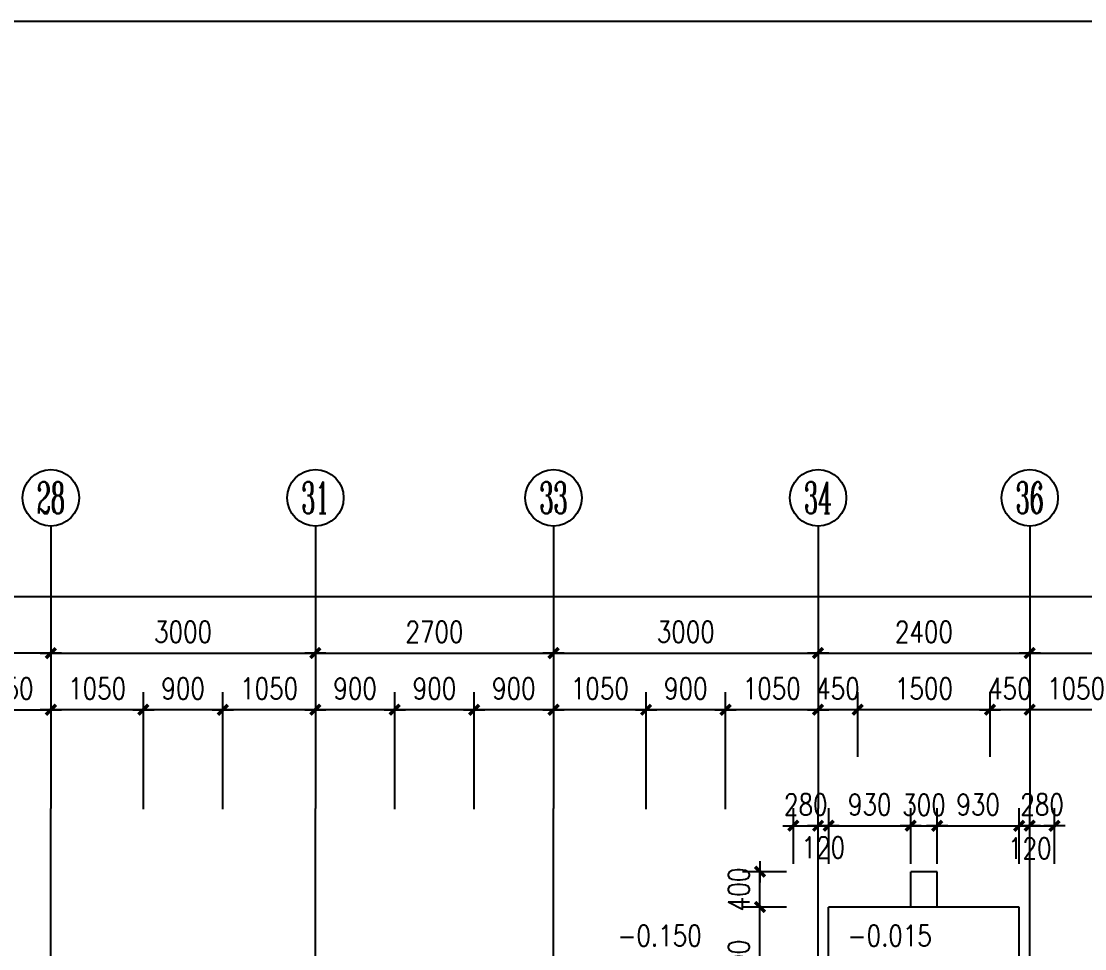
# Model space of a CAD drawing. Header units: millimetres. Extents: x -961 to 83139, y -328 to 41672.
# Drawn here: x 51208 to 63266, y 31161 to 41672 of the extents above; entities that cross this region are included whole.
import ezdxf
from ezdxf.enums import TextEntityAlignment as Align

# ---------------------------------------------------------------- set-up
doc = ezdxf.new("R2010")
doc.units = ezdxf.units.MM
doc.linetypes.add('CONTINOUS', pattern=[0])
doc.linetypes.add('DOTE', pattern=[2.42, 2, -0.2, 0.02, -0.2])
for name, color, linetype in [('AXIS', 3, 'Continuous'), ('AXIS_TEXT', 7, 'Continuous'), ('DOTE', 1, 'DOTE'), ('PUB_DIM', 3, 'Continuous'), ('WINDOW', 4, 'Continuous'), ('看线', 130, 'CONTINOUS')]:
    doc.layers.add(name, color=color, linetype=linetype)
doc.styles.add('COMPLEX', font='COMPLEX')
doc.styles.add('DIM_FONT', font='SIMPLEX.shx', dxfattribs={"width": 0.8})
doc.dimstyles.new('AXIS80', dxfattribs={"dimscale": 0.8, "dimtxt": 300, "dimasz": 1, "dimexe": 250, "dimexo": 300, "dimgap": 150, "dimtad": 1, "dimdec": 0, "dimzin": 0, "dimdsep": 46, "dimtxsty": 'DIM_FONT', "dimblk": '_DIMX', "dimcen": 0.09, "dimse1": 1, "dimse2": 1, "dimclrt": 7, "dimadec": 0, "dimazin": 0, "dimtfac": 1, "dimtdec": 0, "dimtix": 1, "dimtmove": 2, "dimatfit": 3, "dimldrblk": '_DIMX', "dimfxl": 1, "dimtolj": 1, "dimtzin": 0, "dimarcsym": 0})
doc.dimstyles.new('DIMA80', dxfattribs={"dimscale": 0.8, "dimtxt": 300, "dimasz": 1, "dimexe": 250, "dimexo": 300, "dimgap": 150, "dimtad": 1, "dimdec": 0, "dimzin": 0, "dimdsep": 46, "dimtxsty": 'DIM_FONT', "dimblk": '_DIMX', "dimcen": 0.09, "dimse1": 1, "dimclrt": 7, "dimadec": 0, "dimazin": 0, "dimtfac": 1, "dimtdec": 0, "dimtix": 1, "dimtmove": 2, "dimatfit": 3, "dimldrblk": '_DIMX', "dimfxl": 1, "dimtolj": 1, "dimtzin": 0, "dimarcsym": 0})
doc.dimstyles.new('DIMB80', dxfattribs={"dimscale": 0.8, "dimtxt": 300, "dimasz": 1, "dimexe": 250, "dimexo": 300, "dimgap": 150, "dimtad": 1, "dimdec": 0, "dimzin": 0, "dimdsep": 46, "dimtxsty": 'DIM_FONT', "dimblk": '_DIMX', "dimcen": 0.09, "dimse2": 1, "dimclrt": 7, "dimadec": 0, "dimazin": 0, "dimtfac": 1, "dimtdec": 0, "dimtix": 1, "dimtmove": 2, "dimatfit": 3, "dimldrblk": '_DIMX', "dimfxl": 1, "dimtolj": 1, "dimtzin": 0, "dimarcsym": 0})
doc.dimstyles.new('DIMN80', dxfattribs={"dimscale": 0.8, "dimtxt": 300, "dimasz": 1, "dimexe": 250, "dimexo": 300, "dimgap": 150, "dimtad": 1, "dimdec": 0, "dimzin": 0, "dimdsep": 46, "dimtxsty": 'DIM_FONT', "dimblk": '_DIMX', "dimcen": 0.09, "dimclrt": 7, "dimadec": 0, "dimazin": 0, "dimtfac": 1, "dimtdec": 0, "dimtix": 1, "dimtmove": 2, "dimatfit": 3, "dimldrblk": '_DIMX', "dimfxl": 1, "dimtolj": 1, "dimtzin": 0, "dimarcsym": 0})

# ---------------------------------------------------------------- blocks, each defined once
blk = doc.blocks.new('_DIMX')
blk.add_line((-150, 0), (150, 0))
at = {"const_width": 50}
blk.add_lwpolyline([(-70, -70), (70, 70)], dxfattribs=at)
blk = doc.blocks.new('*D527')
at = {"layer": 'Defpoints', "color": 0}
for p in [(71593, 35152), (8383, 33230), (71593, 33230)]:
    blk.add_point(p, dxfattribs=at)
at = {"layer": 'PUB_DIM', "color": 0, "lineweight": -2}
for p, q in [((8383, 33470), (8383, 35352)), ((71593, 33470), (71593, 35352)), ((8383, 35152), (71592, 35152))]:
    blk.add_line(p, q, dxfattribs=at)
at = {"layer": 'PUB_DIM', "color": 0, "lineweight": -2, "xscale": 0.8, "yscale": 0.8, "zscale": 0.8, "rotation": 180}
blk.add_blockref('_DIMX', (8383, 35152), dxfattribs=at)
at = {"layer": 'PUB_DIM', "color": 0, "lineweight": -2, "xscale": 0.8, "yscale": 0.8, "zscale": 0.8}
blk.add_blockref('_DIMX', (71593, 35152), dxfattribs=at)
at = {"layer": 'PUB_DIM', "color": 7, "insert": (39988, 35392), "char_height": 240, "attachment_point": 5, "style": 'DIM_FONT'}
blk.add_mtext('\\A1;63200', dxfattribs=at)
blk = doc.blocks.new('*D570')
at = {"layer": 'AXIS', "color": 0, "lineweight": -2}
blk.add_line((54543, 34512), (57242, 34512), dxfattribs=at)
at = {"layer": 'Defpoints', "color": 0}
for p in [(57243, 34512), (54543, 32752), (57243, 32752)]:
    blk.add_point(p, dxfattribs=at)
at = {"layer": 'AXIS', "color": 0, "lineweight": -2, "xscale": 0.8, "yscale": 0.8, "zscale": 0.8, "rotation": 180}
blk.add_blockref('_DIMX', (54543, 34512), dxfattribs=at)
at = {"layer": 'AXIS', "color": 0, "lineweight": -2, "xscale": 0.8, "yscale": 0.8, "zscale": 0.8}
blk.add_blockref('_DIMX', (57243, 34512), dxfattribs=at)
at = {"layer": 'AXIS', "color": 7, "insert": (55893, 34752), "char_height": 240, "attachment_point": 5, "style": 'DIM_FONT'}
blk.add_mtext('\\A1;2700', dxfattribs=at)
blk = doc.blocks.new('*D571')
at = {"layer": 'Defpoints', "color": 0}
for p in [(54543, 33870), (54543, 32501), (55443, 32501)]:
    blk.add_point(p, dxfattribs=at)
at = {"layer": 'PUB_DIM', "color": 0, "lineweight": -2}
for p, q in [((55443, 32741), (55443, 34070)), ((55442, 33870), (54543, 33870))]:
    blk.add_line(p, q, dxfattribs=at)
at = {"layer": 'PUB_DIM', "color": 0, "lineweight": -2, "xscale": 0.8, "yscale": 0.8, "zscale": 0.8, "rotation": 180}
blk.add_blockref('_DIMX', (54543, 33870), dxfattribs=at)
at = {"layer": 'PUB_DIM', "color": 0, "lineweight": -2, "xscale": 0.8, "yscale": 0.8, "zscale": 0.8}
blk.add_blockref('_DIMX', (55443, 33870), dxfattribs=at)
at = {"layer": 'PUB_DIM', "color": 7, "insert": (54993, 34110), "char_height": 240, "attachment_point": 5, "style": 'DIM_FONT'}
blk.add_mtext('\\A1;900', dxfattribs=at)
blk = doc.blocks.new('*D572')
at = {"layer": 'Defpoints', "color": 0}
for p in [(55443, 33870), (55443, 32501), (56343, 32501)]:
    blk.add_point(p, dxfattribs=at)
at = {"layer": 'PUB_DIM', "color": 0, "lineweight": -2}
for p, q in [((55443, 32741), (55443, 34070)), ((56343, 32741), (56343, 34070)), ((56342, 33870), (55443, 33870))]:
    blk.add_line(p, q, dxfattribs=at)
at = {"layer": 'PUB_DIM', "color": 0, "lineweight": -2, "xscale": 0.8, "yscale": 0.8, "zscale": 0.8, "rotation": 180}
blk.add_blockref('_DIMX', (55443, 33870), dxfattribs=at)
at = {"layer": 'PUB_DIM', "color": 0, "lineweight": -2, "xscale": 0.8, "yscale": 0.8, "zscale": 0.8}
blk.add_blockref('_DIMX', (56343, 33870), dxfattribs=at)
at = {"layer": 'PUB_DIM', "color": 7, "insert": (55893, 34110), "char_height": 240, "attachment_point": 5, "style": 'DIM_FONT'}
blk.add_mtext('\\A1;900', dxfattribs=at)
blk = doc.blocks.new('*D589')
at = {"layer": 'AXIS', "color": 0, "lineweight": -2}
blk.add_line((51542, 34512), (48543, 34512), dxfattribs=at)
at = {"layer": 'Defpoints', "color": 0}
for p in [(48543, 34512), (48543, 32752), (51543, 32752)]:
    blk.add_point(p, dxfattribs=at)
at = {"layer": 'AXIS', "color": 0, "lineweight": -2, "xscale": 0.8, "yscale": 0.8, "zscale": 0.8, "rotation": 180}
blk.add_blockref('_DIMX', (48543, 34512), dxfattribs=at)
at = {"layer": 'AXIS', "color": 0, "lineweight": -2, "xscale": 0.8, "yscale": 0.8, "zscale": 0.8}
blk.add_blockref('_DIMX', (51543, 34512), dxfattribs=at)
at = {"layer": 'AXIS', "color": 7, "insert": (50043, 34752), "char_height": 240, "attachment_point": 5, "style": 'DIM_FONT'}
blk.add_mtext('\\A1;3000', dxfattribs=at)
blk = doc.blocks.new('*D598')
at = {"layer": 'AXIS', "color": 0, "lineweight": -2}
blk.add_line((51543, 34512), (54542, 34512), dxfattribs=at)
at = {"layer": 'Defpoints', "color": 0}
for p in [(54543, 34512), (51543, 32752), (54543, 32752)]:
    blk.add_point(p, dxfattribs=at)
at = {"layer": 'AXIS', "color": 0, "lineweight": -2, "xscale": 0.8, "yscale": 0.8, "zscale": 0.8, "rotation": 180}
blk.add_blockref('_DIMX', (51543, 34512), dxfattribs=at)
at = {"layer": 'AXIS', "color": 0, "lineweight": -2, "xscale": 0.8, "yscale": 0.8, "zscale": 0.8}
blk.add_blockref('_DIMX', (54543, 34512), dxfattribs=at)
at = {"layer": 'AXIS', "color": 7, "insert": (53043, 34752), "char_height": 240, "attachment_point": 5, "style": 'DIM_FONT'}
blk.add_mtext('\\A1;3000', dxfattribs=at)
blk = doc.blocks.new('_AXISO')
blk.add_circle((0, 0), 0.5)
at = {"layer": 'AXIS_TEXT', "style": 'COMPLEX', "width": 1.041667}
blk.add_attdef('A', text='', height=0.56, dxfattribs=at).set_placement((-0.25, -0.28), (0.25, -0.28), align=Align.FIT)
blk = doc.blocks.new('*D599')
at = {"layer": 'Defpoints', "color": 0}
for p in [(53493, 33870), (53493, 32501), (54543, 32501)]:
    blk.add_point(p, dxfattribs=at)
at = {"layer": 'PUB_DIM', "color": 0, "lineweight": -2}
for p, q in [((53493, 32741), (53493, 34070)), ((54542, 33870), (53493, 33870))]:
    blk.add_line(p, q, dxfattribs=at)
at = {"layer": 'PUB_DIM', "color": 0, "lineweight": -2, "xscale": 0.8, "yscale": 0.8, "zscale": 0.8, "rotation": 180}
blk.add_blockref('_DIMX', (53493, 33870), dxfattribs=at)
at = {"layer": 'PUB_DIM', "color": 0, "lineweight": -2, "xscale": 0.8, "yscale": 0.8, "zscale": 0.8}
blk.add_blockref('_DIMX', (54543, 33870), dxfattribs=at)
at = {"layer": 'PUB_DIM', "color": 7, "insert": (54018, 34110), "char_height": 240, "attachment_point": 5, "style": 'DIM_FONT'}
blk.add_mtext('\\A1;1050', dxfattribs=at)
blk = doc.blocks.new('*D600')
at = {"layer": 'Defpoints', "color": 0}
for p in [(52593, 33870), (52593, 32501), (53493, 32501)]:
    blk.add_point(p, dxfattribs=at)
at = {"layer": 'PUB_DIM', "color": 0, "lineweight": -2}
for p, q in [((52593, 32741), (52593, 34070)), ((53493, 32741), (53493, 34070)), ((53492, 33870), (52593, 33870))]:
    blk.add_line(p, q, dxfattribs=at)
at = {"layer": 'PUB_DIM', "color": 0, "lineweight": -2, "xscale": 0.8, "yscale": 0.8, "zscale": 0.8, "rotation": 180}
blk.add_blockref('_DIMX', (52593, 33870), dxfattribs=at)
at = {"layer": 'PUB_DIM', "color": 0, "lineweight": -2, "xscale": 0.8, "yscale": 0.8, "zscale": 0.8}
blk.add_blockref('_DIMX', (53493, 33870), dxfattribs=at)
at = {"layer": 'PUB_DIM', "color": 7, "insert": (53043, 34110), "char_height": 240, "attachment_point": 5, "style": 'DIM_FONT'}
blk.add_mtext('\\A1;900', dxfattribs=at)
blk = doc.blocks.new('*D601')
at = {"layer": 'Defpoints', "color": 0}
for p in [(51543, 33870), (51543, 32501), (52593, 32501)]:
    blk.add_point(p, dxfattribs=at)
at = {"layer": 'PUB_DIM', "color": 0, "lineweight": -2}
for p, q in [((52593, 32741), (52593, 34070)), ((52592, 33870), (51543, 33870))]:
    blk.add_line(p, q, dxfattribs=at)
at = {"layer": 'PUB_DIM', "color": 0, "lineweight": -2, "xscale": 0.8, "yscale": 0.8, "zscale": 0.8, "rotation": 180}
blk.add_blockref('_DIMX', (51543, 33870), dxfattribs=at)
at = {"layer": 'PUB_DIM', "color": 0, "lineweight": -2, "xscale": 0.8, "yscale": 0.8, "zscale": 0.8}
blk.add_blockref('_DIMX', (52593, 33870), dxfattribs=at)
at = {"layer": 'PUB_DIM', "color": 7, "insert": (52068, 34110), "char_height": 240, "attachment_point": 5, "style": 'DIM_FONT'}
blk.add_mtext('\\A1;1050', dxfattribs=at)
blk = doc.blocks.new('*D602')
at = {"layer": 'Defpoints', "color": 0}
for p in [(51543, 33870), (50493, 32501), (51543, 32501)]:
    blk.add_point(p, dxfattribs=at)
at = {"layer": 'PUB_DIM', "color": 0, "lineweight": -2}
for p, q in [((50493, 32741), (50493, 34070)), ((50493, 33870), (51542, 33870))]:
    blk.add_line(p, q, dxfattribs=at)
at = {"layer": 'PUB_DIM', "color": 0, "lineweight": -2, "xscale": 0.8, "yscale": 0.8, "zscale": 0.8, "rotation": 180}
blk.add_blockref('_DIMX', (50493, 33870), dxfattribs=at)
at = {"layer": 'PUB_DIM', "color": 0, "lineweight": -2, "xscale": 0.8, "yscale": 0.8, "zscale": 0.8}
blk.add_blockref('_DIMX', (51543, 33870), dxfattribs=at)
at = {"layer": 'PUB_DIM', "color": 7, "insert": (51018, 34110), "char_height": 240, "attachment_point": 5, "style": 'DIM_FONT'}
blk.add_mtext('\\A1;1050', dxfattribs=at)
blk = doc.blocks.new('*D606')
at = {"layer": 'Defpoints', "color": 0}
for p in [(60693, 33870), (60693, 33097), (62193, 33097)]:
    blk.add_point(p, dxfattribs=at)
at = {"layer": 'PUB_DIM', "color": 0, "lineweight": -2}
for p, q in [((60693, 33337), (60693, 34070)), ((62193, 33337), (62193, 34070)), ((62192, 33870), (60693, 33870))]:
    blk.add_line(p, q, dxfattribs=at)
at = {"layer": 'PUB_DIM', "color": 0, "lineweight": -2, "xscale": 0.8, "yscale": 0.8, "zscale": 0.8, "rotation": 180}
blk.add_blockref('_DIMX', (60693, 33870), dxfattribs=at)
at = {"layer": 'PUB_DIM', "color": 0, "lineweight": -2, "xscale": 0.8, "yscale": 0.8, "zscale": 0.8}
blk.add_blockref('_DIMX', (62193, 33870), dxfattribs=at)
at = {"layer": 'PUB_DIM', "color": 7, "insert": (61443, 34110), "char_height": 240, "attachment_point": 5, "style": 'DIM_FONT'}
blk.add_mtext('\\A1;1500', dxfattribs=at)
blk = doc.blocks.new('*D607')
at = {"layer": 'AXIS', "color": 0, "lineweight": -2}
blk.add_line((60243, 34512), (62642, 34512), dxfattribs=at)
at = {"layer": 'Defpoints', "color": 0}
for p in [(62643, 34512), (60243, 32752), (62643, 32752)]:
    blk.add_point(p, dxfattribs=at)
at = {"layer": 'AXIS', "color": 0, "lineweight": -2, "xscale": 0.8, "yscale": 0.8, "zscale": 0.8, "rotation": 180}
blk.add_blockref('_DIMX', (60243, 34512), dxfattribs=at)
at = {"layer": 'AXIS', "color": 0, "lineweight": -2, "xscale": 0.8, "yscale": 0.8, "zscale": 0.8}
blk.add_blockref('_DIMX', (62643, 34512), dxfattribs=at)
at = {"layer": 'AXIS', "color": 7, "insert": (61443, 34752), "char_height": 240, "attachment_point": 5, "style": 'DIM_FONT'}
blk.add_mtext('\\A1;2400', dxfattribs=at)
blk = doc.blocks.new('*D608')
at = {"layer": 'Defpoints', "color": 0}
for p in [(60243, 33870), (60243, 33097), (60693, 33097)]:
    blk.add_point(p, dxfattribs=at)
at = {"layer": 'PUB_DIM', "color": 0, "lineweight": -2}
for p, q in [((60693, 33337), (60693, 34070)), ((60242, 33870), (60241, 33870)), ((60693, 33870), (60243, 33870)), ((60693, 33870), (60694, 33870))]:
    blk.add_line(p, q, dxfattribs=at)
at = {"layer": 'PUB_DIM', "color": 0, "lineweight": -2, "xscale": 0.8, "yscale": 0.8, "zscale": 0.8}
blk.add_blockref('_DIMX', (60243, 33870), dxfattribs=at)
at = {"layer": 'PUB_DIM', "color": 0, "lineweight": -2, "xscale": 0.8, "yscale": 0.8, "zscale": 0.8, "rotation": 180}
blk.add_blockref('_DIMX', (60693, 33870), dxfattribs=at)
at = {"layer": 'PUB_DIM', "color": 7, "insert": (60468, 34110), "char_height": 240, "attachment_point": 5, "style": 'DIM_FONT'}
blk.add_mtext('\\A1;450', dxfattribs=at)
blk = doc.blocks.new('*D609')
at = {"layer": 'AXIS', "color": 0, "lineweight": -2}
blk.add_line((57243, 34512), (60242, 34512), dxfattribs=at)
at = {"layer": 'Defpoints', "color": 0}
for p in [(60243, 34512), (57243, 32752), (60243, 32752)]:
    blk.add_point(p, dxfattribs=at)
at = {"layer": 'AXIS', "color": 0, "lineweight": -2, "xscale": 0.8, "yscale": 0.8, "zscale": 0.8, "rotation": 180}
blk.add_blockref('_DIMX', (57243, 34512), dxfattribs=at)
at = {"layer": 'AXIS', "color": 0, "lineweight": -2, "xscale": 0.8, "yscale": 0.8, "zscale": 0.8}
blk.add_blockref('_DIMX', (60243, 34512), dxfattribs=at)
at = {"layer": 'AXIS', "color": 7, "insert": (58743, 34752), "char_height": 240, "attachment_point": 5, "style": 'DIM_FONT'}
blk.add_mtext('\\A1;3000', dxfattribs=at)
blk = doc.blocks.new('*D610')
at = {"layer": 'Defpoints', "color": 0}
for p in [(58293, 33870), (58293, 32501), (59193, 32501)]:
    blk.add_point(p, dxfattribs=at)
at = {"layer": 'PUB_DIM', "color": 0, "lineweight": -2}
for p, q in [((58293, 32741), (58293, 34070)), ((59193, 32741), (59193, 34070)), ((59192, 33870), (58293, 33870))]:
    blk.add_line(p, q, dxfattribs=at)
at = {"layer": 'PUB_DIM', "color": 0, "lineweight": -2, "xscale": 0.8, "yscale": 0.8, "zscale": 0.8, "rotation": 180}
blk.add_blockref('_DIMX', (58293, 33870), dxfattribs=at)
at = {"layer": 'PUB_DIM', "color": 0, "lineweight": -2, "xscale": 0.8, "yscale": 0.8, "zscale": 0.8}
blk.add_blockref('_DIMX', (59193, 33870), dxfattribs=at)
at = {"layer": 'PUB_DIM', "color": 7, "insert": (58743, 34110), "char_height": 240, "attachment_point": 5, "style": 'DIM_FONT'}
blk.add_mtext('\\A1;900', dxfattribs=at)
blk = doc.blocks.new('*D611')
at = {"layer": 'Defpoints', "color": 0}
for p in [(59193, 33870), (59193, 32501), (60243, 32501)]:
    blk.add_point(p, dxfattribs=at)
at = {"layer": 'PUB_DIM', "color": 0, "lineweight": -2}
for p, q in [((59193, 32741), (59193, 34070)), ((60242, 33870), (59193, 33870))]:
    blk.add_line(p, q, dxfattribs=at)
at = {"layer": 'PUB_DIM', "color": 0, "lineweight": -2, "xscale": 0.8, "yscale": 0.8, "zscale": 0.8, "rotation": 180}
blk.add_blockref('_DIMX', (59193, 33870), dxfattribs=at)
at = {"layer": 'PUB_DIM', "color": 0, "lineweight": -2, "xscale": 0.8, "yscale": 0.8, "zscale": 0.8}
blk.add_blockref('_DIMX', (60243, 33870), dxfattribs=at)
at = {"layer": 'PUB_DIM', "color": 7, "insert": (59718, 34110), "char_height": 240, "attachment_point": 5, "style": 'DIM_FONT'}
blk.add_mtext('\\A1;1050', dxfattribs=at)
blk = doc.blocks.new('*D612')
at = {"layer": 'Defpoints', "color": 0}
for p in [(56343, 33870), (56343, 32501), (57243, 32501)]:
    blk.add_point(p, dxfattribs=at)
at = {"layer": 'PUB_DIM', "color": 0, "lineweight": -2}
for p, q in [((56343, 32741), (56343, 34070)), ((57242, 33870), (56343, 33870))]:
    blk.add_line(p, q, dxfattribs=at)
at = {"layer": 'PUB_DIM', "color": 0, "lineweight": -2, "xscale": 0.8, "yscale": 0.8, "zscale": 0.8, "rotation": 180}
blk.add_blockref('_DIMX', (56343, 33870), dxfattribs=at)
at = {"layer": 'PUB_DIM', "color": 0, "lineweight": -2, "xscale": 0.8, "yscale": 0.8, "zscale": 0.8}
blk.add_blockref('_DIMX', (57243, 33870), dxfattribs=at)
at = {"layer": 'PUB_DIM', "color": 7, "insert": (56793, 34110), "char_height": 240, "attachment_point": 5, "style": 'DIM_FONT'}
blk.add_mtext('\\A1;900', dxfattribs=at)
blk = doc.blocks.new('*D613')
at = {"layer": 'Defpoints', "color": 0}
for p in [(57243, 33870), (57243, 32501), (58293, 32501)]:
    blk.add_point(p, dxfattribs=at)
at = {"layer": 'PUB_DIM', "color": 0, "lineweight": -2}
for p, q in [((58293, 32741), (58293, 34070)), ((58292, 33870), (57243, 33870))]:
    blk.add_line(p, q, dxfattribs=at)
at = {"layer": 'PUB_DIM', "color": 0, "lineweight": -2, "xscale": 0.8, "yscale": 0.8, "zscale": 0.8, "rotation": 180}
blk.add_blockref('_DIMX', (57243, 33870), dxfattribs=at)
at = {"layer": 'PUB_DIM', "color": 0, "lineweight": -2, "xscale": 0.8, "yscale": 0.8, "zscale": 0.8}
blk.add_blockref('_DIMX', (58293, 33870), dxfattribs=at)
at = {"layer": 'PUB_DIM', "color": 7, "insert": (57768, 34110), "char_height": 240, "attachment_point": 5, "style": 'DIM_FONT'}
blk.add_mtext('\\A1;1050', dxfattribs=at)
blk = doc.blocks.new('*D614')
at = {"layer": 'AXIS', "color": 0, "lineweight": -2}
blk.add_line((62643, 34512), (65642, 34512), dxfattribs=at)
at = {"layer": 'Defpoints', "color": 0}
for p in [(65643, 34512), (62643, 32752), (65643, 32752)]:
    blk.add_point(p, dxfattribs=at)
at = {"layer": 'AXIS', "color": 0, "lineweight": -2, "xscale": 0.8, "yscale": 0.8, "zscale": 0.8, "rotation": 180}
blk.add_blockref('_DIMX', (62643, 34512), dxfattribs=at)
at = {"layer": 'AXIS', "color": 0, "lineweight": -2, "xscale": 0.8, "yscale": 0.8, "zscale": 0.8}
blk.add_blockref('_DIMX', (65643, 34512), dxfattribs=at)
at = {"layer": 'AXIS', "color": 7, "insert": (64143, 34752), "char_height": 240, "attachment_point": 5, "style": 'DIM_FONT'}
blk.add_mtext('\\A1;3000', dxfattribs=at)
blk = doc.blocks.new('*D615')
at = {"layer": 'Defpoints', "color": 0}
for p in [(62193, 33870), (62193, 33097), (62643, 33097)]:
    blk.add_point(p, dxfattribs=at)
at = {"layer": 'PUB_DIM', "color": 0, "lineweight": -2}
for p, q in [((62193, 33337), (62193, 34070)), ((62192, 33870), (62191, 33870)), ((62643, 33870), (62193, 33870)), ((62643, 33870), (62644, 33870))]:
    blk.add_line(p, q, dxfattribs=at)
at = {"layer": 'PUB_DIM', "color": 0, "lineweight": -2, "xscale": 0.8, "yscale": 0.8, "zscale": 0.8}
blk.add_blockref('_DIMX', (62193, 33870), dxfattribs=at)
at = {"layer": 'PUB_DIM', "color": 0, "lineweight": -2, "xscale": 0.8, "yscale": 0.8, "zscale": 0.8, "rotation": 180}
blk.add_blockref('_DIMX', (62643, 33870), dxfattribs=at)
at = {"layer": 'PUB_DIM', "color": 7, "insert": (62418, 34110), "char_height": 240, "attachment_point": 5, "style": 'DIM_FONT'}
blk.add_mtext('\\A1;450', dxfattribs=at)
blk = doc.blocks.new('*D618')
at = {"layer": 'Defpoints', "color": 0}
for p in [(62643, 33870), (62643, 32501), (63693, 32501)]:
    blk.add_point(p, dxfattribs=at)
at = {"layer": 'PUB_DIM', "color": 0, "lineweight": -2}
for p, q in [((63693, 32741), (63693, 34070)), ((63692, 33870), (62643, 33870))]:
    blk.add_line(p, q, dxfattribs=at)
at = {"layer": 'PUB_DIM', "color": 0, "lineweight": -2, "xscale": 0.8, "yscale": 0.8, "zscale": 0.8, "rotation": 180}
blk.add_blockref('_DIMX', (62643, 33870), dxfattribs=at)
at = {"layer": 'PUB_DIM', "color": 0, "lineweight": -2, "xscale": 0.8, "yscale": 0.8, "zscale": 0.8}
blk.add_blockref('_DIMX', (63693, 33870), dxfattribs=at)
at = {"layer": 'PUB_DIM', "color": 7, "insert": (63168, 34110), "char_height": 240, "attachment_point": 5, "style": 'DIM_FONT'}
blk.add_mtext('\\A1;1050', dxfattribs=at)
blk = doc.blocks.new('*D754')
at = {"layer": 'Defpoints', "color": 0}
for p in [(62643, 32555), (62523, 31883), (62643, 31883)]:
    blk.add_point(p, dxfattribs=at)
at = {"layer": 'PUB_DIM', "color": 0, "lineweight": -2}
for p, q in [((62523, 32123), (62523, 32755)), ((62522, 32555), (62521, 32555)), ((62523, 32555), (62643, 32555)), ((62644, 32555), (62644, 32555))]:
    blk.add_line(p, q, dxfattribs=at)
at = {"layer": 'PUB_DIM', "color": 0, "lineweight": -2, "xscale": 0.8, "yscale": 0.8, "zscale": 0.8}
blk.add_blockref('_DIMX', (62523, 32555), dxfattribs=at)
at = {"layer": 'PUB_DIM', "color": 0, "lineweight": -2, "xscale": 0.8, "yscale": 0.8, "zscale": 0.8, "rotation": 180}
blk.add_blockref('_DIMX', (62643, 32555), dxfattribs=at)
at = {"layer": 'PUB_DIM', "color": 7, "insert": (62643, 32299), "char_height": 240, "attachment_point": 5, "style": 'DIM_FONT'}
blk.add_mtext('\\A1;120', dxfattribs=at)
blk = doc.blocks.new('*D755')
at = {"layer": 'Defpoints', "color": 0}
for p in [(62523, 32555), (61593, 31883), (62523, 31883)]:
    blk.add_point(p, dxfattribs=at)
at = {"layer": 'PUB_DIM', "color": 0, "lineweight": -2}
for p, q in [((61593, 32123), (61593, 32755)), ((62523, 32123), (62523, 32755)), ((61594, 32555), (62522, 32555))]:
    blk.add_line(p, q, dxfattribs=at)
at = {"layer": 'PUB_DIM', "color": 0, "lineweight": -2, "xscale": 0.8, "yscale": 0.8, "zscale": 0.8, "rotation": 180}
blk.add_blockref('_DIMX', (61593, 32555), dxfattribs=at)
at = {"layer": 'PUB_DIM', "color": 0, "lineweight": -2, "xscale": 0.8, "yscale": 0.8, "zscale": 0.8}
blk.add_blockref('_DIMX', (62523, 32555), dxfattribs=at)
at = {"layer": 'PUB_DIM', "color": 7, "insert": (62058, 32795), "char_height": 240, "attachment_point": 5, "style": 'DIM_FONT'}
blk.add_mtext('\\A1;930', dxfattribs=at)
blk = doc.blocks.new('*D756')
at = {"layer": 'Defpoints', "color": 0}
for p in [(60243, 32555), (59963, 31883), (60243, 31883)]:
    blk.add_point(p, dxfattribs=at)
at = {"layer": 'PUB_DIM', "color": 0, "lineweight": -2}
for p, q in [((59963, 32123), (59963, 32755)), ((59962, 32555), (59961, 32555)), ((59963, 32555), (60243, 32555)), ((60244, 32555), (60244, 32555))]:
    blk.add_line(p, q, dxfattribs=at)
at = {"layer": 'PUB_DIM', "color": 0, "lineweight": -2, "xscale": 0.8, "yscale": 0.8, "zscale": 0.8}
blk.add_blockref('_DIMX', (59963, 32555), dxfattribs=at)
at = {"layer": 'PUB_DIM', "color": 0, "lineweight": -2, "xscale": 0.8, "yscale": 0.8, "zscale": 0.8, "rotation": 180}
blk.add_blockref('_DIMX', (60243, 32555), dxfattribs=at)
at = {"layer": 'PUB_DIM', "color": 7, "insert": (60103, 32795), "char_height": 240, "attachment_point": 5, "style": 'DIM_FONT'}
blk.add_mtext('\\A1;280', dxfattribs=at)
blk = doc.blocks.new('*D757')
at = {"layer": 'Defpoints', "color": 0}
for p in [(60363, 32555), (60243, 31883), (60363, 31883)]:
    blk.add_point(p, dxfattribs=at)
at = {"layer": 'PUB_DIM', "color": 0, "lineweight": -2}
for p, q in [((60363, 32123), (60363, 32755)), ((60242, 32555), (60241, 32555)), ((60243, 32555), (60363, 32555)), ((60364, 32555), (60364, 32555))]:
    blk.add_line(p, q, dxfattribs=at)
at = {"layer": 'PUB_DIM', "color": 0, "lineweight": -2, "xscale": 0.8, "yscale": 0.8, "zscale": 0.8}
blk.add_blockref('_DIMX', (60243, 32555), dxfattribs=at)
at = {"layer": 'PUB_DIM', "color": 0, "lineweight": -2, "xscale": 0.8, "yscale": 0.8, "zscale": 0.8, "rotation": 180}
blk.add_blockref('_DIMX', (60363, 32555), dxfattribs=at)
at = {"layer": 'PUB_DIM', "color": 7, "insert": (60303, 32308), "char_height": 240, "attachment_point": 5, "style": 'DIM_FONT'}
blk.add_mtext('\\A1;120', dxfattribs=at)
blk = doc.blocks.new('*D758')
at = {"layer": 'Defpoints', "color": 0}
for p in [(61293, 32555), (60363, 31883), (61293, 31883)]:
    blk.add_point(p, dxfattribs=at)
at = {"layer": 'PUB_DIM', "color": 0, "lineweight": -2}
for p, q in [((60363, 32123), (60363, 32755)), ((61293, 32123), (61293, 32755)), ((60364, 32555), (61292, 32555))]:
    blk.add_line(p, q, dxfattribs=at)
at = {"layer": 'PUB_DIM', "color": 0, "lineweight": -2, "xscale": 0.8, "yscale": 0.8, "zscale": 0.8, "rotation": 180}
blk.add_blockref('_DIMX', (60363, 32555), dxfattribs=at)
at = {"layer": 'PUB_DIM', "color": 0, "lineweight": -2, "xscale": 0.8, "yscale": 0.8, "zscale": 0.8}
blk.add_blockref('_DIMX', (61293, 32555), dxfattribs=at)
at = {"layer": 'PUB_DIM', "color": 7, "insert": (60828, 32795), "char_height": 240, "attachment_point": 5, "style": 'DIM_FONT'}
blk.add_mtext('\\A1;930', dxfattribs=at)
blk = doc.blocks.new('*D759')
at = {"layer": 'Defpoints', "color": 0}
for p in [(61593, 32555), (61293, 31883), (61593, 31883)]:
    blk.add_point(p, dxfattribs=at)
at = {"layer": 'PUB_DIM', "color": 0, "lineweight": -2}
for p, q in [((61293, 32123), (61293, 32755)), ((61593, 32123), (61593, 32755)), ((61294, 32555), (61592, 32555))]:
    blk.add_line(p, q, dxfattribs=at)
at = {"layer": 'PUB_DIM', "color": 0, "lineweight": -2, "xscale": 0.8, "yscale": 0.8, "zscale": 0.8, "rotation": 180}
blk.add_blockref('_DIMX', (61293, 32555), dxfattribs=at)
at = {"layer": 'PUB_DIM', "color": 0, "lineweight": -2, "xscale": 0.8, "yscale": 0.8, "zscale": 0.8}
blk.add_blockref('_DIMX', (61593, 32555), dxfattribs=at)
at = {"layer": 'PUB_DIM', "color": 7, "insert": (61443, 32791), "char_height": 240, "attachment_point": 5, "style": 'DIM_FONT'}
blk.add_mtext('\\A1;300', dxfattribs=at)
blk = doc.blocks.new('*D766')
at = {"layer": 'Defpoints', "color": 0}
for p in [(59584, 31633), (60123, 31633), (60123, 30233)]:
    blk.add_point(p, dxfattribs=at)
at = {"layer": 'PUB_DIM', "color": 0, "lineweight": -2}
for p, q in [((59883, 31633), (59384, 31633)), ((59584, 30234), (59584, 31632))]:
    blk.add_line(p, q, dxfattribs=at)
at = {"layer": 'PUB_DIM', "color": 0, "lineweight": -2, "xscale": 0.8, "yscale": 0.8, "zscale": 0.8}
for p, rotation in [((59584, 31633), 90), ((59584, 30233), 270)]:
    blk.add_blockref('_DIMX', p, dxfattribs=dict(at, rotation=rotation))
at = {"layer": 'PUB_DIM', "color": 7, "insert": (59344, 30933), "char_height": 240, "attachment_point": 5, "rotation": 90, "style": 'DIM_FONT'}
blk.add_mtext('\\A1;1400', dxfattribs=at)
blk = doc.blocks.new('*D767')
at = {"layer": 'Defpoints', "color": 0}
for p in [(59584, 32033), (60123, 32033), (60123, 31633)]:
    blk.add_point(p, dxfattribs=at)
at = {"layer": 'PUB_DIM', "color": 0, "lineweight": -2}
for p, q in [((59883, 32033), (59384, 32033)), ((59584, 32034), (59584, 32035)), ((59584, 31633), (59584, 32033)), ((59883, 31633), (59384, 31633)), ((59584, 31632), (59584, 31632))]:
    blk.add_line(p, q, dxfattribs=at)
at = {"layer": 'PUB_DIM', "color": 0, "lineweight": -2, "xscale": 0.8, "yscale": 0.8, "zscale": 0.8}
for p, rotation in [((59584, 32033), 270), ((59584, 31633), 90)]:
    blk.add_blockref('_DIMX', p, dxfattribs=dict(at, rotation=rotation))
at = {"layer": 'PUB_DIM', "color": 7, "insert": (59344, 31833), "char_height": 240, "attachment_point": 5, "rotation": 90, "style": 'DIM_FONT'}
blk.add_mtext('\\A1;400', dxfattribs=at)
blk = doc.blocks.new('*D769')
at = {"layer": 'Defpoints', "color": 0}
for p in [(62923, 32555), (62643, 31883), (62923, 31883)]:
    blk.add_point(p, dxfattribs=at)
at = {"layer": 'PUB_DIM', "color": 0, "lineweight": -2}
for p, q in [((62923, 32123), (62923, 32755)), ((62642, 32555), (62641, 32555)), ((62643, 32555), (62923, 32555)), ((62924, 32555), (62924, 32555))]:
    blk.add_line(p, q, dxfattribs=at)
at = {"layer": 'PUB_DIM', "color": 0, "lineweight": -2, "xscale": 0.8, "yscale": 0.8, "zscale": 0.8}
blk.add_blockref('_DIMX', (62643, 32555), dxfattribs=at)
at = {"layer": 'PUB_DIM', "color": 0, "lineweight": -2, "xscale": 0.8, "yscale": 0.8, "zscale": 0.8, "rotation": 180}
blk.add_blockref('_DIMX', (62923, 32555), dxfattribs=at)
at = {"layer": 'PUB_DIM', "color": 7, "insert": (62783, 32795), "char_height": 240, "attachment_point": 5, "style": 'DIM_FONT'}
blk.add_mtext('\\A1;280', dxfattribs=at)

msp = doc.modelspace()

# ---------------------------------------------------------------- linework, layer by layer
at = {"color": 2}
for p, q in [((61292.7, 31633.2), (61292.7, 32033.2)), ((61592.7, 32033.2), (61292.7, 32033.2)), ((61592.7, 31633.2), (61592.7, 32033.2)), ((62522.7, 31633.2), (60362.7, 31633.2)), ((60362.7, 30233.2), (60362.7, 31633.2)), ((62522.7, 30233.2), (62522.7, 31633.2))]:
    msp.add_line(p, q, dxfattribs=at)
at = {"layer": 'AXIS'}
for p, q in [((51542.7, 35951.7), (51542.7, 32751.7)), ((51542.7, 35951.7), (51542.7, 32751.7)), ((54542.7, 35951.7), (54542.7, 32751.7)), ((57242.7, 35951.7), (57242.7, 32751.7)), ((60242.7, 35951.7), (60242.7, 32751.7)), ((62642.7, 35951.7), (62642.7, 32751.7))]:
    msp.add_line(p, q, dxfattribs=at)
at = {"layer": 'DOTE'}
for p, q in [((51542.7, 15533.2), (51542.7, 32751.7)), ((51542.7, 15533.2), (51542.7, 32751.7)), ((54542.7, 24955.9), (54542.7, 32751.7)), ((57242.7, 24819), (57242.7, 32751.7)), ((60242.7, 23360.3), (60242.7, 32751.7)), ((62642.7, 23360.3), (62642.7, 32751.7))]:
    msp.add_line(p, q, dxfattribs=at)
at = {"layer": 'WINDOW'}
for p, q in [((60242.7, 31633.2), (60242.7, 31733.2)), ((62642.7, 31583.2), (62642.7, 31733.2))]:
    msp.add_line(p, q, dxfattribs=at)
at = {"layer": '看线'}
msp.add_lwpolyline([(-961.5, 41672.3), (83138.5, 41672.3), (83138.5, -327.7), (-961.5, -327.7)], close=True, dxfattribs=at)

# ---------------------------------------------------------------- block references
at = {"layer": 'AXIS'}
ref = msp.add_blockref('_AXISO', (51542.7, 36271.7), dxfattribs=dict(at, xscale=640, yscale=640, zscale=640))
ref.add_attrib('A', '28', dxfattribs={"layer": 'AXIS_TEXT', "height": 358.4, "style": 'COMPLEX', "width": 0.551471}).set_placement((51382.7, 36092.5), (51702.7, 36092.5), align=Align.FIT)
at = {"layer": 'AXIS', "xscale": 640, "yscale": 640, "zscale": 640}
msp.add_blockref('_AXISO', (51542.7, 36271.7), dxfattribs=at)
at = {"layer": 'AXIS'}
ref = msp.add_blockref('_AXISO', (54542.7, 36271.7), dxfattribs=dict(at, xscale=640, yscale=640, zscale=640))
ref.add_attrib('A', '31', dxfattribs={"layer": 'AXIS_TEXT', "height": 358.4, "style": 'COMPLEX', "width": 0.669643}).set_placement((54382.7, 36092.5), (54702.7, 36092.5), align=Align.FIT)
ref = msp.add_blockref('_AXISO', (57242.7, 36271.7), dxfattribs=dict(at, xscale=640, yscale=640, zscale=640))
ref.add_attrib('A', '33', dxfattribs={"layer": 'AXIS_TEXT', "height": 358.4, "style": 'COMPLEX', "width": 0.568182}).set_placement((57082.7, 36092.5), (57402.7, 36092.5), align=Align.FIT)
ref = msp.add_blockref('_AXISO', (60242.7, 36271.7), dxfattribs=dict(at, xscale=640, yscale=640, zscale=640))
ref.add_attrib('A', '34', dxfattribs={"layer": 'AXIS_TEXT', "height": 358.4, "style": 'COMPLEX', "width": 0.535714}).set_placement((60082.7, 36092.5), (60402.7, 36092.5), align=Align.FIT)
ref = msp.add_blockref('_AXISO', (62642.7, 36271.7), dxfattribs=dict(at, xscale=640, yscale=640, zscale=640))
ref.add_attrib('A', '36', dxfattribs={"layer": 'AXIS_TEXT', "height": 358.4, "style": 'COMPLEX', "width": 0.568182}).set_placement((62482.7, 36092.5), (62802.7, 36092.5), align=Align.FIT)

# ---------------------------------------------------------------- texts
at = {"layer": 'PUB_DIM', "style": 'DIM_FONT', "width": 0.8}
for s, p in [('-0.150', (58446.3, 31309.1)), ('-0.015', (61055.7, 31309.1))]:
    msp.add_text(s, height=240, dxfattribs=at).set_placement(p, align=Align.MIDDLE)

# ---------------------------------------------------------------- dimensions: what is measured, and where the dimension line sits
at = {"layer": 'AXIS'}
for p2, distance, picture, middle in [((48542.6, 32751.7), -1760, '*D589', (50042.6, 34751.7)), ((54542.6, 32751.7), 1760, '*D598', (53042.6, 34751.7))]:
    dim = msp.add_aligned_dim(p1=(51542.6, 32751.7), p2=p2, distance=distance, dimstyle='AXIS80', dxfattribs=at)
    dim.commit()
    dim.dimension.update_dxf_attribs({"geometry": picture, "text_midpoint": middle})
for base, p1, p2, picture, middle in [((57242.6, 34511.7), (54542.6, 32751.7), (57242.6, 32751.7), '*D570', (55892.6, 34751.7)), ((60242.6, 34511.7), (57242.6, 32751.7), (60242.6, 32751.7), '*D609', (58742.6, 34751.7)), ((62642.6, 34511.7), (60242.6, 32751.7), (62642.6, 32751.7), '*D607', (61442.6, 34751.7)), ((65642.6, 34511.7), (62642.6, 32751.7), (65642.6, 32751.7), '*D614', (64142.6, 34751.7))]:
    dim = msp.add_linear_dim(base=base, p1=p1, p2=p2, dimstyle='AXIS80', dxfattribs=at)
    dim.commit()
    dim.dimension.update_dxf_attribs({"geometry": picture, "text_midpoint": middle})
at = {"layer": 'PUB_DIM'}
dim = msp.add_aligned_dim(p1=(8382.7, 33229.7), p2=(71592.6, 33229.7), distance=1922, text='63200', dimstyle='DIMN80', dxfattribs=at)
dim.commit()
dim.dimension.update_dxf_attribs({"geometry": '*D527', "text_midpoint": (39987.6, 35391.7)})
for p1, p2, distance, dimstyle, picture, middle in [((50492.6, 32501.4), (51542.6, 32501.4), 1368.6, 'DIMB80', '*D602', (51017.6, 34110.1)), ((52592.6, 32501.4), (51542.6, 32501.4), -1368.6, 'DIMB80', '*D601', (52067.6, 34110.1)), ((53492.6, 32501.4), (52592.6, 32501.4), -1368.6, 'DIMN80', '*D600', (53042.6, 34110.1)), ((54542.6, 32501.4), (53492.6, 32501.4), -1368.6, 'DIMA80', '*D599', (54017.6, 34110.1)), ((55442.6, 32501.4), (54542.6, 32501.4), -1368.6, 'DIMB80', '*D571', (54992.6, 34110.1)), ((56342.6, 32501.4), (55442.6, 32501.4), -1368.6, 'DIMN80', '*D572', (55892.6, 34110.1)), ((57242.6, 32501.4), (56342.6, 32501.4), -1368.6, 'DIMA80', '*D612', (56792.6, 34110.1)), ((58292.6, 32501.4), (57242.6, 32501.4), -1368.6, 'DIMB80', '*D613', (57767.6, 34110.1)), ((59192.6, 32501.4), (58292.6, 32501.4), -1368.6, 'DIMN80', '*D610', (58742.6, 34110.1)), ((60242.6, 32501.4), (59192.6, 32501.4), -1368.6, 'DIMA80', '*D611', (59717.6, 34110.1)), ((60692.6, 33096.6), (60242.6, 33096.6), -773.4, 'DIMB80', '*D608', (60467.6, 34110.1)), ((62192.6, 33096.6), (60692.6, 33096.6), -773.4, 'DIMN80', '*D606', (61442.6, 34110.1)), ((62642.6, 33096.6), (62192.6, 33096.6), -773.4, 'DIMA80', '*D615', (62417.6, 34110.1)), ((63692.6, 32501.4), (62642.6, 32501.4), -1368.6, 'DIMB80', '*D618', (63167.6, 34110.1)), ((59962.7, 31883.2), (60242.7, 31883.2), 671.5, 'DIMB80', '*D756', (60102.7, 32794.7)), ((60362.7, 31883.2), (61292.7, 31883.2), 671.5, 'DIMN80', '*D758', (60827.7, 32794.7)), ((61592.7, 31883.2), (62522.7, 31883.2), 671.5, 'DIMN80', '*D755', (62057.7, 32794.7)), ((62642.7, 31883.2), (62922.7, 31883.2), 671.5, 'DIMA80', '*D769', (62782.7, 32794.7)), ((60122.7, 31633.2), (60122.7, 32033.2), 538.6, 'DIMN80', '*D767', (59344.2, 31833.2)), ((60122.7, 30233.2), (60122.7, 31633.2), 538.6, 'DIMA80', '*D766', (59344.2, 30933.2))]:
    dim = msp.add_aligned_dim(p1=p1, p2=p2, distance=distance, dimstyle=dimstyle, dxfattribs=at)
    dim.commit()
    dim.dimension.update_dxf_attribs({"geometry": picture, "text_midpoint": middle})
for base, p1, p2, dimstyle, picture, middle in [((61592.7, 32554.7), (61292.7, 31883.2), (61592.7, 31883.2), 'DIMN80', '*D759', (61442.7, 32790.6)), ((60362.7, 32554.7), (60242.7, 31883.2), (60362.7, 31883.2), 'DIMA80', '*D757', (60302.7, 32308.4)), ((62642.7, 32554.7), (62522.7, 31883.2), (62642.7, 31883.2), 'DIMB80', '*D754', (62642.7, 32299.5))]:
    dim = msp.add_linear_dim(base=base, p1=p1, p2=p2, angle=0, dimstyle=dimstyle, dxfattribs=at)
    dim.commit()
    dim.dimension.update_dxf_attribs({"geometry": picture, "text_midpoint": middle, "dimtype": 161})

doc.saveas('drawing.dxf')
